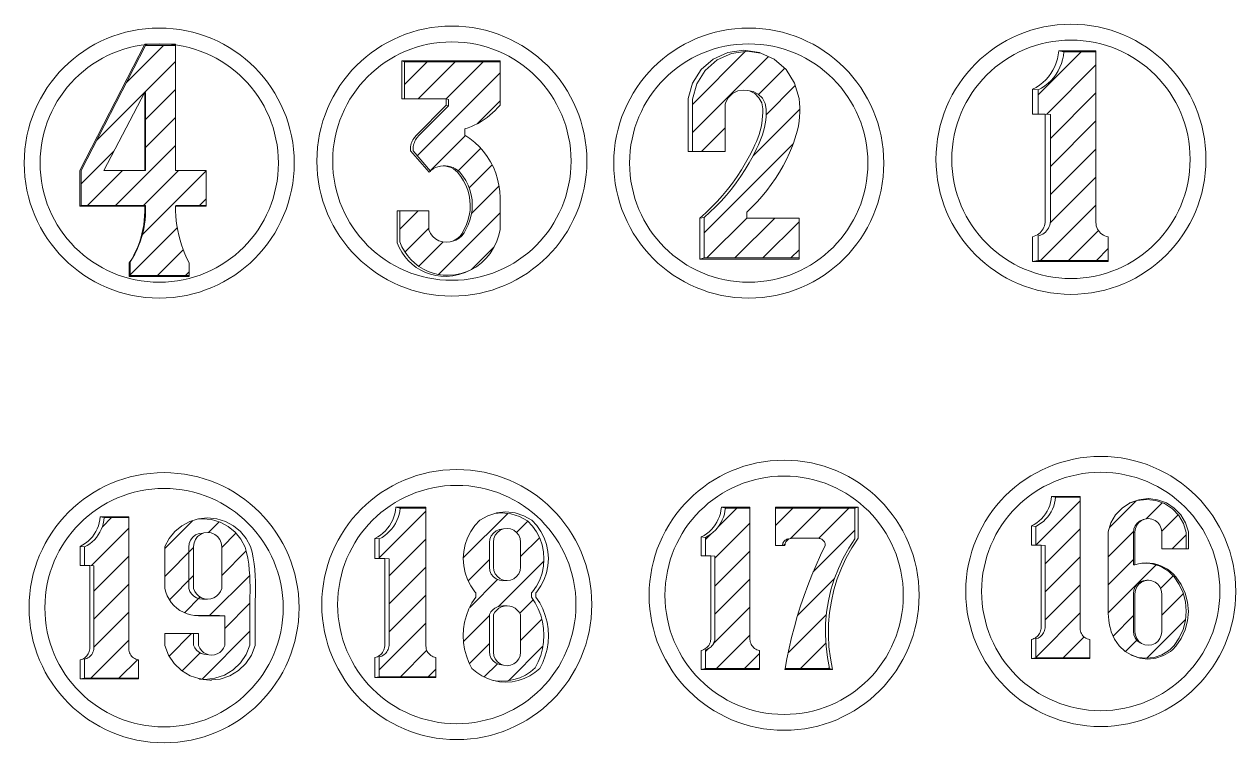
# Model space of a CAD drawing. Header units: inches. Extents: x 91 to 9019, y -381 to 2878.
# Drawn here: x 4712.1 to 4782.7, y 1392.8 to 1434.6 of the extents above; entities that cross this region are included whole.
import ezdxf

# ---------------------------------------------------------------- set-up
doc = ezdxf.new("R2010")
doc.units = ezdxf.units.IN
doc.header["$MEASUREMENT"] = 0
pattern_1 = [(45, (4025.287, 1972.0265), (-0.8148213, 0.8148213), [])]
pattern_2 = [(45, (4025.287, 1972.0265), (-0.8148213, 0.8148213), [])]

msp = doc.modelspace()

# ---------------------------------------------------------------- hatches: boundary and pattern name
at = {"lineweight": 20}
h = msp.add_hatch(dxfattribs=at)
h.set_pattern_fill('ANSI31', color=256, scale=9.218651)
h.set_pattern_definition(pattern_1)
h.paths.add_polyline_path([(4720.946, 1433.358), (4719.205, 1433.358), (4715.466, 1426.077), (4715.466, 1424.035), (4719.205, 1424.035), (4719.205, 1423.729), (4719.199, 1423.468), (4719.18, 1423.207), (4719.149, 1422.947), (4719.105, 1422.689), (4719.049, 1422.434), (4718.98, 1422.182), (4718.899, 1421.933), (4718.806, 1421.688), (4718.701, 1421.449), (4718.585, 1421.214), (4718.458, 1420.986), (4718.319, 1420.764), (4718.319, 1419.977), (4721.741, 1419.977), (4721.741, 1420.704), (4721.617, 1420.961), (4721.503, 1421.223), (4721.399, 1421.489), (4721.306, 1421.759), (4721.223, 1422.033), (4721.15, 1422.309), (4721.089, 1422.588), (4721.038, 1422.869), (4720.999, 1423.152), (4720.97, 1423.436), (4720.953, 1423.721), (4720.946, 1424.035), (4722.735, 1424.035), (4722.735, 1426.069), (4720.946, 1426.069)])
h.paths.add_polyline_path([(4719.158, 1430.64), (4719.205, 1430.603), (4719.205, 1426.077), (4719.158, 1426.069), (4716.773, 1426.069)], flags=16)
h = msp.add_hatch(dxfattribs=at)
h.set_pattern_fill('ANSI31', color=256, scale=9.218651)
h.set_pattern_definition(pattern_1)
h.paths.add_polyline_path([(4757.245, 1423.302), (4754.207, 1423.302), (4754.207, 1423.659), (4754.517, 1423.955), (4754.814, 1424.264), (4755.099, 1424.584), (4755.37, 1424.916), (4755.628, 1425.259), (4755.871, 1425.612), (4756.099, 1425.975), (4756.313, 1426.346), (4756.51, 1426.727), (4756.692, 1427.115), (4756.858, 1427.51), (4756.914, 1427.664), (4757.008, 1427.912), (4757.088, 1428.164), (4757.156, 1428.42), (4757.21, 1428.68), (4757.25, 1428.942), (4757.277, 1429.205), (4757.29, 1429.47), (4757.289, 1429.735), (4757.274, 1429.999), (4757.245, 1430.262), (4756.99, 1431.159), (4756.491, 1431.946), (4755.789, 1432.56), (4755.027, 1432.91), (4754.23, 1433.026), (4753.317, 1432.893), (4752.478, 1432.508), (4751.783, 1431.9), (4751.288, 1431.12), (4751.035, 1430.232), (4751.044, 1429.309), (4751.044, 1427.185), (4752.946, 1427.185), (4752.946, 1429.977), (4753.125, 1430.313), (4753.371, 1430.554), (4753.679, 1430.707), (4754.019, 1430.76), (4754.23, 1430.725), (4754.359, 1430.707), (4754.364, 1430.705), (4754.567, 1430.673), (4754.872, 1430.521), (4755.116, 1430.283), (4755.276, 1429.982), (4755.336, 1429.647), (4755.337, 1429.431), (4755.327, 1429.216), (4755.306, 1429.002), (4755.275, 1428.788), (4755.234, 1428.577), (4755.182, 1428.367), (4755.121, 1428.161), (4755.049, 1427.957), (4754.968, 1427.757), (4754.878, 1427.562), (4754.777, 1427.338), (4754.569, 1426.926), (4754.347, 1426.522), (4754.109, 1426.127), (4753.857, 1425.741), (4753.59, 1425.365), (4753.31, 1424.999), (4753.016, 1424.643), (4752.709, 1424.299), (4752.389, 1423.967), (4752.057, 1423.647), (4751.714, 1423.339), (4751.714, 1420.988), (4757.245, 1420.988)])
h = msp.add_hatch(dxfattribs=at)
h.set_pattern_fill('ANSI31', color=256, scale=9.218651)
h.set_pattern_definition([(45, (4025.287, 1972.0265), (-0.8148213, 0.8148213), [])])
h.paths.add_polyline_path([(4775.053, 1422.276), (4774.963, 1422.319), (4774.878, 1422.372), (4774.8, 1422.435), (4774.73, 1422.507), (4774.669, 1422.586), (4774.618, 1422.672), (4774.578, 1422.764), (4774.549, 1422.86), (4774.531, 1422.958), (4774.525, 1423.058), (4774.525, 1432.984), (4772.662, 1432.984), (4772.635, 1432.752), (4772.587, 1432.523), (4772.52, 1432.299), (4772.434, 1432.082), (4772.329, 1431.874), (4772.207, 1431.675), (4772.067, 1431.488), (4771.912, 1431.313), (4771.743, 1431.152), (4771.56, 1431.007), (4771.365, 1430.878), (4771.16, 1430.767), (4771.16, 1429.361), (4771.565, 1429.361), (4771.874, 1429.339), (4771.874, 1423.098), (4771.861, 1423.001), (4771.838, 1422.906), (4771.805, 1422.815), (4771.763, 1422.727), (4771.712, 1422.644), (4771.652, 1422.568), (4771.584, 1422.497), (4771.51, 1422.435), (4771.429, 1422.38), (4771.344, 1422.334), (4771.253, 1422.298), (4771.16, 1422.271), (4771.16, 1420.843), (4775.246, 1420.843), (4775.246, 1422.224), (4775.148, 1422.244)])
h = msp.add_hatch(dxfattribs=at)
h.set_pattern_fill('ANSI31', color=256, scale=9.218651)
h.set_pattern_definition(pattern_1)
h.paths.add_polyline_path([(4739.84, 1432.405), (4734.278, 1432.405), (4734.278, 1430.25), (4736.704, 1430.25), (4736.835, 1430.212), (4736.835, 1429.847), (4735.119, 1428.114), (4735.012, 1427.99), (4734.965, 1427.923), (4734.923, 1427.853), (4734.886, 1427.78), (4734.855, 1427.704), (4734.828, 1427.627), (4734.807, 1427.548), (4734.791, 1427.467), (4734.777, 1427.304), (4734.778, 1427.222), (4735.787, 1426.047), (4735.82, 1426.079), (4735.946, 1426.17), (4736.083, 1426.243), (4736.23, 1426.296), (4736.382, 1426.329), (4736.538, 1426.34), (4736.671, 1426.34), (4736.825, 1426.329), (4736.976, 1426.297), (4737.121, 1426.244), (4737.257, 1426.172), (4737.382, 1426.082), (4737.493, 1425.975), (4737.681, 1425.744), (4737.843, 1425.495), (4737.979, 1425.23), (4738.086, 1424.953), (4738.164, 1424.666), (4738.211, 1424.372), (4738.228, 1424.075), (4738.214, 1423.778), (4738.168, 1423.484), (4738.093, 1423.197), (4737.988, 1422.919), (4737.854, 1422.653), (4737.759, 1422.456), (4737.627, 1422.283), (4737.461, 1422.14), (4737.271, 1422.033), (4737.143, 1421.991), (4736.933, 1421.924), (4736.713, 1421.902), (4736.494, 1421.924), (4736.284, 1421.991), (4736.091, 1422.098), (4735.924, 1422.242), (4735.79, 1422.418), (4735.694, 1422.616), (4735.694, 1423.723), (4734.009, 1423.723), (4734.009, 1421.922), (4734.129, 1421.642), (4734.277, 1421.375), (4734.452, 1421.125), (4734.652, 1420.894), (4734.875, 1420.685), (4735.117, 1420.5), (4735.378, 1420.341), (4735.653, 1420.209), (4735.941, 1420.106), (4736.238, 1420.034), (4736.54, 1419.992), (4736.845, 1419.982), (4737.213, 1420.012), (4737.574, 1420.085), (4737.925, 1420.198), (4738.185, 1420.315), (4738.463, 1420.482), (4738.759, 1420.709), (4739.026, 1420.968), (4739.263, 1421.256), (4739.465, 1421.569), (4739.629, 1421.903), (4739.755, 1422.254), (4739.84, 1422.616), (4739.84, 1424.501), (4739.824, 1424.864), (4739.778, 1425.224), (4739.701, 1425.579), (4739.594, 1425.926), (4739.457, 1426.262), (4739.292, 1426.586), (4739.101, 1426.894), (4738.883, 1427.184), (4738.642, 1427.456), (4738.378, 1427.705), (4738.093, 1427.931), (4737.791, 1428.132), (4737.791, 1428.501), (4737.989, 1428.566), (4738.184, 1428.642), (4738.375, 1428.727), (4738.561, 1428.822), (4738.742, 1428.925), (4738.919, 1429.038), (4739.089, 1429.159), (4739.253, 1429.288), (4739.411, 1429.425), (4739.561, 1429.57), (4739.704, 1429.722), (4739.84, 1429.881)])
h = msp.add_hatch(dxfattribs=at)
h.set_pattern_fill('ANSI31', color=256, scale=9.218651)
h.set_pattern_definition(pattern_2)
h.paths.add_polyline_path([(4774.017, 1398.829), (4773.947, 1398.862), (4773.882, 1398.903), (4773.822, 1398.951), (4773.768, 1399.007), (4773.722, 1399.068), (4773.682, 1399.134), (4773.651, 1399.205), (4773.629, 1399.278), (4773.615, 1399.354), (4773.61, 1399.431), (4773.61, 1407.071), (4772.177, 1407.071), (4772.155, 1406.893), (4772.119, 1406.717), (4772.067, 1406.545), (4772.001, 1406.378), (4771.92, 1406.217), (4771.826, 1406.064), (4771.718, 1405.92), (4771.599, 1405.785), (4771.469, 1405.662), (4771.328, 1405.55), (4771.178, 1405.451), (4771.02, 1405.365), (4771.02, 1404.282), (4771.332, 1404.282), (4771.57, 1404.265), (4771.57, 1399.461), (4771.56, 1399.387), (4771.542, 1399.314), (4771.517, 1399.244), (4771.484, 1399.176), (4771.445, 1399.113), (4771.399, 1399.053), (4771.347, 1398.999), (4771.29, 1398.951), (4771.227, 1398.909), (4771.161, 1398.874), (4771.092, 1398.846), (4771.02, 1398.825), (4771.02, 1397.726), (4774.166, 1397.726), (4774.166, 1398.789), (4774.09, 1398.804)])
h = msp.add_hatch(dxfattribs=at)
h.set_pattern_fill('ANSI31', color=256, scale=9.218651)
h.set_pattern_definition(pattern_2)
h.paths.add_polyline_path([(4779.071, 1402.431), (4778.924, 1402.592), (4778.762, 1402.738), (4778.586, 1402.867), (4778.399, 1402.978), (4778.201, 1403.07), (4777.995, 1403.142), (4777.783, 1403.194), (4777.568, 1403.224), (4777.35, 1403.233), (4777.2, 1403.224), (4777.008, 1403.194), (4776.795, 1403.138), (4776.706, 1403.131), (4776.706, 1405.019), (4776.732, 1405.219), (4776.81, 1405.406), (4776.933, 1405.566), (4777.093, 1405.689), (4777.279, 1405.766), (4777.375, 1405.799), (4777.577, 1405.826), (4777.779, 1405.799), (4777.968, 1405.721), (4778.13, 1405.597), (4778.254, 1405.435), (4778.332, 1405.247), (4778.359, 1405.044), (4778.359, 1404.073), (4779.787, 1404.073), (4779.787, 1405.019), (4779.627, 1405.538), (4779.352, 1406.006), (4778.978, 1406.399), (4778.523, 1406.696), (4778.012, 1406.88), (4777.48, 1406.943), (4777.473, 1406.943), (4776.933, 1406.88), (4776.472, 1406.713), (4776.05, 1406.438), (4775.671, 1406.041), (4775.394, 1405.568), (4775.232, 1405.044), (4775.232, 1400.503), (4775.236, 1400.309), (4775.249, 1400.115), (4775.271, 1399.921), (4775.301, 1399.729), (4775.339, 1399.539), (4775.385, 1399.35), (4775.42, 1399.234), (4775.603, 1398.799), (4775.874, 1398.412), (4776.221, 1398.092), (4776.568, 1397.887), (4776.983, 1397.749), (4777.448, 1397.7), (4777.913, 1397.749), (4778.356, 1397.896), (4778.759, 1398.134), (4778.884, 1398.25), (4779.071, 1398.44), (4779.377, 1398.884), (4779.603, 1399.375), (4779.741, 1399.897), (4779.787, 1400.435), (4779.741, 1400.973), (4779.603, 1401.495), (4779.377, 1401.986)])
h.paths.add_polyline_path([(4776.732, 1401.664), (4776.81, 1401.851), (4776.933, 1402.011), (4777.093, 1402.134), (4777.279, 1402.211), (4777.48, 1402.238), (4777.577, 1402.236), (4777.779, 1402.209), (4777.968, 1402.131), (4778.13, 1402.007), (4778.254, 1401.845), (4778.332, 1401.657), (4778.359, 1401.454), (4778.359, 1399.234), (4778.332, 1399.031), (4778.254, 1398.843), (4778.13, 1398.681), (4777.968, 1398.557), (4777.779, 1398.479), (4777.577, 1398.452), (4777.375, 1398.479), (4777.279, 1398.517), (4777.186, 1398.557), (4777.093, 1398.594), (4776.933, 1398.717), (4776.81, 1398.878), (4776.732, 1399.064), (4776.706, 1399.265), (4776.706, 1401.464)], flags=16)
h = msp.add_hatch(dxfattribs=at)
h.set_pattern_fill('ANSI31', color=256, scale=9.218651)
h.set_pattern_definition(pattern_2)
h.paths.add_polyline_path([(4735.955, 1397.778), (4735.882, 1397.813), (4735.813, 1397.856), (4735.75, 1397.906), (4735.694, 1397.964), (4735.645, 1398.029), (4735.603, 1398.098), (4735.571, 1398.172), (4735.547, 1398.25), (4735.533, 1398.329), (4735.528, 1398.41), (4735.528, 1406.433), (4734.022, 1406.433), (4734, 1406.245), (4733.962, 1406.06), (4733.907, 1405.879), (4733.838, 1405.704), (4733.753, 1405.535), (4733.654, 1405.375), (4733.541, 1405.223), (4733.416, 1405.082), (4733.279, 1404.952), (4733.131, 1404.835), (4732.974, 1404.731), (4732.808, 1404.641), (4732.808, 1403.504), (4733.135, 1403.504), (4733.385, 1403.486), (4733.385, 1398.442), (4733.375, 1398.364), (4733.356, 1398.288), (4733.329, 1398.213), (4733.295, 1398.143), (4733.254, 1398.076), (4733.206, 1398.014), (4733.151, 1397.957), (4733.091, 1397.906), (4733.026, 1397.862), (4732.956, 1397.825), (4732.883, 1397.796), (4732.808, 1397.774), (4732.808, 1396.62), (4736.111, 1396.62), (4736.111, 1397.736), (4736.031, 1397.752)])
h = msp.add_hatch(dxfattribs=at)
h.set_pattern_fill('ANSI31', color=256, scale=9.218651)
h.set_pattern_definition(pattern_2)
h.paths.add_polyline_path([(4741.677, 1401.509), (4741.724, 1401.56), (4741.96, 1401.899), (4742.149, 1402.266), (4742.286, 1402.655), (4742.369, 1403.06), (4742.397, 1403.472), (4742.369, 1403.884), (4742.286, 1404.288), (4742.149, 1404.677), (4741.96, 1405.045), (4741.724, 1405.383), (4741.444, 1405.687), (4740.979, 1405.948), (4740.471, 1406.109), (4739.941, 1406.163), (4739.54, 1406.122), (4739.132, 1405.992), (4738.662, 1405.729), (4738.38, 1405.422), (4738.141, 1405.081), (4737.95, 1404.71), (4737.812, 1404.316), (4737.728, 1403.908), (4737.699, 1403.492), (4737.728, 1403.076), (4737.812, 1402.668), (4737.95, 1402.274), (4738.141, 1401.903), (4738.38, 1401.562), (4738.427, 1401.51), (4738.427, 1401.255), (4738.21, 1400.92), (4738.029, 1400.564), (4737.886, 1400.191), (4737.783, 1399.805), (4737.72, 1399.41), (4737.699, 1399.011), (4737.72, 1398.612), (4737.783, 1398.217), (4737.886, 1397.831), (4738.029, 1397.458), (4738.21, 1397.102), (4738.487, 1396.869), (4738.791, 1396.672), (4739.118, 1396.516), (4739.434, 1396.412), (4739.583, 1396.383), (4739.941, 1396.36), (4740.299, 1396.383), (4740.652, 1396.451), (4740.992, 1396.563), (4741.316, 1396.718), (4741.618, 1396.913), (4741.892, 1397.144), (4742.071, 1397.497), (4742.213, 1397.866), (4742.315, 1398.248), (4742.377, 1398.639), (4742.397, 1399.034), (4742.377, 1399.43), (4742.315, 1399.82), (4742.213, 1400.203), (4742.071, 1400.572), (4741.892, 1400.925), (4741.677, 1401.257)])
h.paths.add_polyline_path([(4740.572, 1400.683), (4740.718, 1400.607), (4740.847, 1400.504), (4740.955, 1400.379), (4741.037, 1400.235), (4741.037, 1398.049), (4741.01, 1397.845), (4740.931, 1397.655), (4740.806, 1397.492), (4740.643, 1397.367), (4740.453, 1397.288), (4740.249, 1397.262), (4740.045, 1397.288), (4739.808, 1397.329), (4739.62, 1397.406), (4739.458, 1397.53), (4739.334, 1397.692), (4739.256, 1397.88), (4739.23, 1398.082), (4739.23, 1400.247), (4739.31, 1400.389), (4739.417, 1400.513), (4739.545, 1400.614), (4739.69, 1400.69), (4739.847, 1400.736), (4740.01, 1400.752), (4740.249, 1400.745), (4740.413, 1400.729)], flags=16)
h.paths.add_polyline_path([(4740.453, 1402.243), (4740.249, 1402.216), (4740.01, 1402.208), (4739.808, 1402.235), (4739.62, 1402.313), (4739.458, 1402.437), (4739.334, 1402.598), (4739.256, 1402.787), (4739.23, 1402.988), (4739.23, 1404.431), (4739.256, 1404.633), (4739.334, 1404.821), (4739.458, 1404.983), (4739.62, 1405.107), (4739.808, 1405.185), (4740.045, 1405.222), (4740.249, 1405.249), (4740.453, 1405.222), (4740.643, 1405.143), (4740.806, 1405.018), (4740.931, 1404.855), (4741.01, 1404.665), (4741.037, 1404.461), (4741.037, 1403.004), (4741.01, 1402.8), (4740.931, 1402.61), (4740.806, 1402.447), (4740.643, 1402.322)], flags=16)
h = msp.add_hatch(dxfattribs=at)
h.set_pattern_fill('ANSI31', color=256, scale=9.218651)
h.set_pattern_definition(pattern_2)
h.paths.add_polyline_path([(4754.797, 1398.195), (4754.727, 1398.228), (4754.662, 1398.269), (4754.602, 1398.317), (4754.548, 1398.372), (4754.501, 1398.434), (4754.462, 1398.5), (4754.431, 1398.57), (4754.408, 1398.644), (4754.395, 1398.72), (4754.39, 1398.797), (4754.39, 1406.437), (4752.956, 1406.437), (4752.935, 1406.259), (4752.899, 1406.083), (4752.847, 1405.911), (4752.781, 1405.744), (4752.7, 1405.583), (4752.606, 1405.43), (4752.498, 1405.286), (4752.379, 1405.151), (4752.248, 1405.028), (4752.108, 1404.916), (4751.958, 1404.817), (4751.8, 1404.731), (4751.8, 1403.648), (4752.112, 1403.648), (4752.349, 1403.631), (4752.349, 1398.827), (4752.339, 1398.753), (4752.322, 1398.68), (4752.296, 1398.61), (4752.264, 1398.542), (4752.224, 1398.478), (4752.179, 1398.419), (4752.127, 1398.365), (4752.069, 1398.317), (4752.007, 1398.275), (4751.941, 1398.24), (4751.872, 1398.212), (4751.8, 1398.191), (4751.8, 1397.092), (4754.945, 1397.092), (4754.945, 1398.155), (4754.87, 1398.17)])
h = msp.add_hatch(dxfattribs=at)
h.set_pattern_fill('ANSI31', color=256, scale=9.218651)
h.set_pattern_definition(pattern_2)
h.paths.add_polyline_path([(4758.852, 1400.376), (4758.956, 1401.029), (4759.105, 1401.673), (4759.3, 1402.305), (4759.538, 1402.922), (4759.819, 1403.52), (4760.141, 1404.097), (4760.503, 1404.651), (4760.503, 1406.437), (4755.87, 1406.437), (4755.87, 1404.261), (4756.282, 1404.261), (4756.286, 1404.319), (4756.321, 1404.422), (4756.381, 1404.512), (4756.462, 1404.583), (4756.56, 1404.631), (4756.586, 1404.637), (4756.535, 1404.619), (4756.487, 1404.595), (4756.442, 1404.565), (4756.401, 1404.53), (4756.366, 1404.489), (4756.336, 1404.444), (4756.312, 1404.396), (4756.295, 1404.345), (4756.284, 1404.292), (4756.282, 1404.261), (4756.425, 1404.261), (4756.431, 1404.343), (4756.466, 1404.447), (4756.527, 1404.538), (4756.609, 1404.61), (4756.707, 1404.658), (4756.787, 1404.674), (4756.842, 1404.678), (4758.399, 1404.678), (4758.496, 1404.658), (4758.594, 1404.61), (4758.675, 1404.537), (4758.735, 1404.446), (4758.769, 1404.343), (4758.773, 1404.261), (4758.498, 1403.689), (4758.237, 1403.111), (4757.99, 1402.526), (4757.757, 1401.936), (4757.539, 1401.34), (4757.335, 1400.739), (4757.146, 1400.133), (4756.972, 1399.522), (4756.813, 1398.908), (4756.669, 1398.29), (4756.539, 1397.669), (4756.434, 1397.092), (4759.028, 1397.092), (4758.9, 1397.74), (4758.819, 1398.396), (4758.783, 1399.057), (4758.795, 1399.718)])
h = msp.add_hatch(dxfattribs=at)
h.set_pattern_fill('ANSI31', color=256, scale=9.218651)
h.set_pattern_definition(pattern_2)
h.paths.add_polyline_path([(4718.647, 1397.64), (4718.577, 1397.673), (4718.512, 1397.714), (4718.452, 1397.763), (4718.398, 1397.818), (4718.351, 1397.879), (4718.312, 1397.946), (4718.281, 1398.016), (4718.258, 1398.09), (4718.245, 1398.166), (4718.24, 1398.243), (4718.24, 1405.883), (4716.806, 1405.883), (4716.785, 1405.704), (4716.749, 1405.528), (4716.697, 1405.356), (4716.631, 1405.189), (4716.55, 1405.029), (4716.456, 1404.875), (4716.348, 1404.731), (4716.229, 1404.597), (4716.098, 1404.473), (4715.958, 1404.361), (4715.808, 1404.262), (4715.65, 1404.176), (4715.65, 1403.094), (4715.962, 1403.094), (4716.199, 1403.077), (4716.199, 1398.273), (4716.19, 1398.199), (4716.172, 1398.126), (4716.147, 1398.055), (4716.114, 1397.988), (4716.075, 1397.924), (4716.029, 1397.865), (4715.977, 1397.811), (4715.919, 1397.763), (4715.857, 1397.721), (4715.791, 1397.685), (4715.722, 1397.657), (4715.65, 1397.637), (4715.65, 1396.537), (4718.795, 1396.537), (4718.795, 1397.6), (4718.72, 1397.616)])
h = msp.add_hatch(dxfattribs=at)
h.set_pattern_fill('ANSI31', color=256, scale=9.218651)
h.set_pattern_definition(pattern_2)
h.paths.add_polyline_path([(4725.276, 1401.143), (4725.283, 1401.267), (4725.292, 1401.572), (4725.294, 1401.877), (4725.288, 1402.182), (4725.274, 1402.487), (4725.249, 1402.845), (4725.211, 1403.179), (4725.157, 1403.511), (4725.089, 1403.841), (4725.005, 1404.166), (4724.757, 1404.628), (4724.424, 1405.033), (4724.018, 1405.366), (4723.555, 1405.612), (4723.053, 1405.764), (4722.531, 1405.816), (4722.217, 1405.785), (4721.788, 1405.655), (4721.321, 1405.406), (4720.911, 1405.07), (4720.575, 1404.661), (4720.324, 1404.195), (4720.324, 1401.759), (4720.385, 1401.539), (4720.47, 1401.328), (4720.578, 1401.127), (4720.708, 1400.941), (4720.859, 1400.77), (4721.028, 1400.617), (4721.213, 1400.484), (4721.412, 1400.373), (4721.622, 1400.285), (4721.841, 1400.221), (4722.065, 1400.183), (4722.101, 1400.181), (4723.518, 1400.181), (4723.819, 1400.17), (4723.819, 1398.435), (4723.751, 1398.282), (4723.652, 1398.146), (4723.528, 1398.033), (4723.382, 1397.949), (4723.223, 1397.898), (4723.056, 1397.88), (4722.889, 1397.898), (4722.597, 1397.93), (4722.439, 1397.982), (4722.295, 1398.065), (4722.172, 1398.176), (4722.074, 1398.311), (4722.007, 1398.463), (4722.007, 1399.129), (4720.324, 1399.129), (4720.324, 1398.435), (4720.541, 1397.884), (4720.872, 1397.392), (4721.301, 1396.983), (4721.808, 1396.677), (4722.302, 1396.51), (4722.667, 1396.47), (4723.25, 1396.534), (4723.806, 1396.722), (4724.308, 1397.025), (4724.733, 1397.43), (4725.061, 1397.917), (4725.276, 1398.463)])
h.paths.add_polyline_path([(4723.469, 1401.438), (4723.335, 1401.313), (4723.178, 1401.219), (4723.004, 1401.161), (4722.822, 1401.141), (4722.64, 1401.161), (4722.466, 1401.219), (4722.309, 1401.313), (4722.175, 1401.438), (4722.071, 1401.589), (4722.002, 1401.759), (4722.002, 1404.195), (4722.03, 1404.407), (4722.112, 1404.605), (4722.242, 1404.774), (4722.412, 1404.905), (4722.61, 1404.987), (4722.822, 1405.015), (4723.034, 1404.987), (4723.232, 1404.905), (4723.402, 1404.774), (4723.532, 1404.605), (4723.614, 1404.407), (4723.642, 1404.195), (4723.642, 1401.759), (4723.572, 1401.589)], flags=16)

# ---------------------------------------------------------------- linework, layer by layer
for p, q in [((4719.205, 1433.358), (4720.946, 1433.358)), ((4734.121, 1432.464), (4734.121, 1430.25)), ((4734.278, 1432.405), (4734.278, 1430.25)), ((4719.158, 1426.069), (4719.158, 1430.64)), ((4734.121, 1430.25), (4734.278, 1430.25)), ((4734.278, 1430.25), (4736.704, 1430.25)), ((4736.704, 1430.25), (4736.835, 1430.212)), ((4736.835, 1430.212), (4736.835, 1429.847)), ((4771.16, 1430.767), (4771.16, 1429.361)), ((4737.143, 1421.991), (4736.933, 1421.924)), ((4771.16, 1420.843), (4775.246, 1420.843)), ((4777.375, 1405.799), (4777.577, 1405.826)), ((4771.02, 1405.365), (4771.02, 1404.282)), ((4715.65, 1404.176), (4715.65, 1403.094)), ((4732.808, 1404.641), (4732.808, 1403.504)), ((4751.8, 1404.731), (4751.8, 1403.648)), ((4740.085, 1400.729), (4739.926, 1400.683)), ((4740.249, 1400.745), (4740.085, 1400.729)), ((4771.02, 1397.726), (4774.166, 1397.726)), ((4751.8, 1397.092), (4754.945, 1397.092)), ((4756.434, 1397.092), (4759.028, 1397.092)), ((4715.65, 1396.537), (4718.795, 1396.537)), ((4732.808, 1396.62), (4736.111, 1396.62))]:
    msp.add_line(p, q, dxfattribs=at)
for points in [[(4715.382, 1424.007), (4715.382, 1426.069), (4719.158, 1433.422)], [(4720.946, 1424.007), (4722.735, 1424.007), (4722.735, 1424.035), (4722.735, 1426.069), (4720.946, 1426.069), (4720.946, 1433.358), (4720.946, 1433.422), (4719.158, 1433.422), (4719.205, 1433.358), (4715.466, 1426.077), (4715.466, 1424.035)], [(4750.801, 1427.185), (4750.801, 1429.33), (4750.792, 1430.262), (4751.048, 1431.159), (4751.547, 1431.946), (4752.249, 1432.56), (4753.096, 1432.95), (4754.019, 1433.083), (4754.942, 1432.95), (4755.027, 1432.91), (4755.789, 1432.56), (4756.491, 1431.946), (4756.99, 1431.159), (4757.245, 1430.262), (4757.274, 1429.999), (4757.289, 1429.735), (4757.29, 1429.47), (4757.277, 1429.205), (4757.25, 1428.942), (4757.21, 1428.68), (4757.156, 1428.42), (4757.088, 1428.164), (4757.008, 1427.912), (4756.914, 1427.664), (4756.858, 1427.51), (4756.692, 1427.115), (4756.51, 1426.727), (4756.313, 1426.346), (4756.099, 1425.975), (4755.871, 1425.612), (4755.628, 1425.259), (4755.37, 1424.916), (4755.099, 1424.584), (4754.814, 1424.264), (4754.517, 1423.955), (4754.207, 1423.659), (4754.207, 1423.302), (4757.245, 1423.302), (4757.245, 1420.988), (4757.245, 1420.927), (4751.477, 1420.927)], [(4751.044, 1427.185), (4751.044, 1429.309), (4751.035, 1430.232), (4751.288, 1431.12), (4751.783, 1431.9), (4752.478, 1432.508), (4753.317, 1432.893), (4754.23, 1433.026), (4755.027, 1432.91)], [(4770.844, 1420.781), (4775.246, 1420.781), (4775.246, 1420.843), (4775.246, 1422.224), (4775.148, 1422.244), (4775.053, 1422.276), (4774.963, 1422.319), (4774.878, 1422.372), (4774.8, 1422.435), (4774.73, 1422.507), (4774.669, 1422.586), (4774.618, 1422.672), (4774.578, 1422.764), (4774.549, 1422.86), (4774.531, 1422.958), (4774.525, 1423.058), (4774.525, 1432.984), (4774.525, 1433.042), (4772.361, 1433.042), (4772.334, 1432.808), (4772.286, 1432.577), (4772.218, 1432.351), (4772.131, 1432.132), (4772.025, 1431.921), (4771.901, 1431.72), (4771.761, 1431.531), (4771.604, 1431.354), (4771.433, 1431.192), (4771.248, 1431.046), (4771.051, 1430.916), (4770.844, 1430.803), (4770.844, 1429.361), (4771.16, 1429.361), (4771.565, 1429.361), (4771.565, 1423.058), (4771.552, 1422.961), (4771.529, 1422.865), (4771.496, 1422.773), (4771.453, 1422.684), (4771.401, 1422.601), (4771.341, 1422.523), (4771.273, 1422.452), (4771.198, 1422.389), (4771.116, 1422.334), (4771.03, 1422.288), (4770.939, 1422.251), (4770.844, 1422.224), (4770.844, 1420.781), (4771.16, 1420.843), (4771.16, 1422.271), (4771.253, 1422.298), (4771.344, 1422.334), (4771.429, 1422.38), (4771.51, 1422.435), (4771.584, 1422.497), (4771.652, 1422.568), (4771.712, 1422.644), (4771.763, 1422.727), (4771.805, 1422.815), (4771.838, 1422.906), (4771.861, 1423.001), (4771.874, 1423.098), (4771.874, 1429.339), (4771.565, 1429.361)], [(4770.844, 1430.803), (4771.16, 1430.767), (4771.365, 1430.878), (4771.56, 1431.007), (4771.743, 1431.152), (4771.912, 1431.313), (4772.067, 1431.488), (4772.207, 1431.675), (4772.329, 1431.874), (4772.434, 1432.082), (4772.52, 1432.299), (4772.587, 1432.523), (4772.635, 1432.752), (4772.662, 1432.984)], [(4772.361, 1433.042), (4772.662, 1432.984), (4774.525, 1432.984)], [(4738.759, 1420.709), (4739.026, 1420.968), (4739.263, 1421.256), (4739.465, 1421.569), (4739.629, 1421.903), (4739.755, 1422.254), (4739.84, 1422.616), (4739.84, 1424.501), (4739.824, 1424.864), (4739.778, 1425.224), (4739.701, 1425.579), (4739.594, 1425.926), (4739.457, 1426.262), (4739.292, 1426.586), (4739.101, 1426.894), (4738.883, 1427.184), (4738.642, 1427.456), (4738.378, 1427.705), (4738.093, 1427.931), (4737.791, 1428.132), (4737.791, 1428.501), (4737.989, 1428.566), (4738.184, 1428.642), (4738.375, 1428.727), (4738.561, 1428.822), (4738.742, 1428.925), (4738.919, 1429.038), (4739.089, 1429.159), (4739.253, 1429.288), (4739.411, 1429.425), (4739.561, 1429.57), (4739.704, 1429.722), (4739.84, 1429.881), (4739.84, 1432.405)], [(4736.704, 1430.25), (4736.704, 1429.881), (4736.835, 1429.847), (4735.119, 1428.114), (4735.012, 1427.99), (4734.965, 1427.923), (4734.923, 1427.853), (4734.886, 1427.78), (4734.855, 1427.704), (4734.828, 1427.627), (4734.807, 1427.548), (4734.791, 1427.467), (4734.777, 1427.304), (4734.778, 1427.222), (4735.787, 1426.047)], [(4750.801, 1427.185), (4751.044, 1427.185), (4752.946, 1427.185), (4752.946, 1429.915), (4752.963, 1430.01), (4753.125, 1430.313), (4753.371, 1430.554), (4753.679, 1430.707), (4754.019, 1430.76), (4754.23, 1430.725), (4754.359, 1430.707), (4754.364, 1430.705)], [(4754.913, 1430.313), (4755.074, 1430.01), (4755.136, 1429.671), (4755.136, 1429.454), (4755.126, 1429.236), (4755.105, 1429.019), (4755.074, 1428.804), (4755.032, 1428.59), (4754.98, 1428.379), (4754.918, 1428.17), (4754.846, 1427.965), (4754.764, 1427.763), (4754.672, 1427.566), (4754.57, 1427.34), (4754.361, 1426.924), (4754.136, 1426.516), (4753.896, 1426.117), (4753.641, 1425.727), (4753.372, 1425.347), (4753.089, 1424.977), (4752.792, 1424.618), (4752.482, 1424.271), (4752.159, 1423.935), (4751.824, 1423.612), (4751.477, 1423.302), (4751.477, 1420.927), (4751.714, 1420.988), (4757.245, 1420.988)], [(4754.913, 1430.313), (4754.666, 1430.554), (4754.364, 1430.705), (4754.567, 1430.673), (4754.872, 1430.521), (4755.116, 1430.283), (4755.276, 1429.982), (4755.336, 1429.647), (4755.337, 1429.431), (4755.327, 1429.216), (4755.306, 1429.002), (4755.275, 1428.788), (4755.234, 1428.577), (4755.182, 1428.367), (4755.121, 1428.161), (4755.049, 1427.957), (4754.968, 1427.757), (4754.878, 1427.562), (4754.777, 1427.338), (4754.569, 1426.926), (4754.347, 1426.522), (4754.109, 1426.127), (4753.857, 1425.741), (4753.59, 1425.365), (4753.31, 1424.999), (4753.016, 1424.643), (4752.709, 1424.299), (4752.389, 1423.967), (4752.057, 1423.647), (4751.714, 1423.339)], [(4736.704, 1429.881), (4734.971, 1428.132), (4734.863, 1428.006), (4734.815, 1427.938), (4734.773, 1427.867), (4734.736, 1427.794), (4734.703, 1427.717), (4734.677, 1427.639), (4734.655, 1427.559), (4734.64, 1427.478), (4734.625, 1427.313), (4734.626, 1427.231), (4735.708, 1425.971), (4735.787, 1426.047), (4735.82, 1426.079), (4735.946, 1426.17), (4736.083, 1426.243), (4736.23, 1426.296), (4736.382, 1426.329), (4736.538, 1426.34)], [(4719.158, 1424.007), (4715.382, 1424.007), (4715.466, 1424.035), (4719.205, 1424.035)], [(4722.735, 1424.035), (4720.976, 1424.035), (4720.946, 1424.007), (4720.953, 1423.721), (4720.97, 1423.436), (4720.999, 1423.152), (4721.038, 1422.869), (4721.089, 1422.588), (4721.15, 1422.309), (4721.223, 1422.033), (4721.306, 1421.759), (4721.399, 1421.489), (4721.503, 1421.223), (4721.617, 1420.961), (4721.741, 1420.704), (4721.741, 1419.977), (4721.741, 1419.909), (4718.264, 1419.909), (4718.264, 1420.704), (4718.403, 1420.928), (4718.532, 1421.159), (4718.65, 1421.395), (4718.755, 1421.637), (4718.849, 1421.884), (4718.931, 1422.136), (4719, 1422.39), (4719.057, 1422.648), (4719.102, 1422.909), (4719.133, 1423.171), (4719.152, 1423.434), (4719.158, 1423.698)], [(4719.158, 1423.698), (4719.158, 1424.007), (4719.205, 1424.035), (4719.205, 1423.729), (4719.199, 1423.468), (4719.18, 1423.207), (4719.149, 1422.947), (4719.105, 1422.689), (4719.049, 1422.434), (4718.98, 1422.182), (4718.899, 1421.933), (4718.806, 1421.688), (4718.701, 1421.449), (4718.585, 1421.214), (4718.458, 1420.986), (4718.319, 1420.764), (4718.319, 1419.977)], [(4736.933, 1421.924), (4736.713, 1421.902), (4736.494, 1421.924), (4736.284, 1421.991), (4736.091, 1422.098), (4735.924, 1422.242), (4735.79, 1422.418), (4735.694, 1422.616), (4735.694, 1423.723), (4734.009, 1423.723), (4733.849, 1423.723), (4733.849, 1421.878), (4733.971, 1421.595), (4734.121, 1421.326), (4734.297, 1421.073), (4734.499, 1420.84), (4734.724, 1420.629), (4734.969, 1420.442), (4735.232, 1420.281), (4735.51, 1420.148), (4735.8, 1420.045), (4736.1, 1419.972), (4736.405, 1419.929), (4736.713, 1419.919), (4737.085, 1419.95), (4737.45, 1420.023), (4737.805, 1420.137), (4738.144, 1420.291), (4738.185, 1420.315), (4738.463, 1420.482), (4738.759, 1420.709)], [(4734.009, 1423.723), (4734.009, 1421.922), (4734.129, 1421.642), (4734.277, 1421.375), (4734.452, 1421.125), (4734.652, 1420.894), (4734.875, 1420.685), (4735.117, 1420.5), (4735.378, 1420.341), (4735.653, 1420.209), (4735.941, 1420.106), (4736.238, 1420.034), (4736.54, 1419.992), (4736.845, 1419.982), (4737.213, 1420.012), (4737.574, 1420.085), (4737.925, 1420.198), (4738.185, 1420.315)], [(4751.477, 1423.302), (4751.714, 1423.339), (4751.714, 1420.988)], [(4718.264, 1419.909), (4718.319, 1419.977), (4721.741, 1419.977)], [(4770.777, 1397.678), (4774.166, 1397.678), (4774.166, 1397.726), (4774.166, 1398.789), (4774.09, 1398.804), (4774.017, 1398.829), (4773.947, 1398.862), (4773.882, 1398.903), (4773.822, 1398.951), (4773.768, 1399.007), (4773.722, 1399.068), (4773.682, 1399.134), (4773.651, 1399.205), (4773.629, 1399.278), (4773.615, 1399.354), (4773.61, 1399.431), (4773.61, 1407.071), (4773.61, 1407.116), (4771.945, 1407.116), (4771.924, 1406.936), (4771.887, 1406.758), (4771.834, 1406.584), (4771.767, 1406.415), (4771.686, 1406.253), (4771.591, 1406.099), (4771.482, 1405.953), (4771.362, 1405.817), (4771.23, 1405.692), (4771.088, 1405.58), (4770.936, 1405.479), (4770.777, 1405.393), (4770.777, 1404.282), (4771.02, 1404.282), (4771.332, 1404.282), (4771.332, 1399.431), (4771.322, 1399.356), (4771.304, 1399.283), (4771.278, 1399.211), (4771.246, 1399.143), (4771.206, 1399.079), (4771.159, 1399.019), (4771.107, 1398.965), (4771.049, 1398.916), (4770.986, 1398.873), (4770.92, 1398.838), (4770.85, 1398.81), (4770.777, 1398.789), (4770.777, 1397.678), (4771.02, 1397.726), (4771.02, 1398.825), (4771.092, 1398.846), (4771.161, 1398.874), (4771.227, 1398.909), (4771.29, 1398.951), (4771.347, 1398.999), (4771.399, 1399.053), (4771.445, 1399.113), (4771.484, 1399.176), (4771.517, 1399.244), (4771.542, 1399.314), (4771.56, 1399.387), (4771.57, 1399.461), (4771.57, 1404.265), (4771.332, 1404.282)], [(4770.777, 1405.393), (4771.02, 1405.365), (4771.178, 1405.451), (4771.328, 1405.55), (4771.469, 1405.662), (4771.599, 1405.785), (4771.718, 1405.92), (4771.826, 1406.064), (4771.92, 1406.217), (4772.001, 1406.378), (4772.067, 1406.545), (4772.119, 1406.717), (4772.155, 1406.893), (4772.177, 1407.071)], [(4771.945, 1407.116), (4772.177, 1407.071), (4773.61, 1407.071)], [(4775.339, 1399.539), (4775.301, 1399.729), (4775.271, 1399.921), (4775.249, 1400.115), (4775.236, 1400.309), (4775.232, 1400.503), (4775.232, 1405.044), (4775.394, 1405.568), (4775.671, 1406.041), (4776.05, 1406.438), (4776.472, 1406.713), (4776.509, 1406.738), (4777.025, 1406.924), (4777.57, 1406.987), (4777.577, 1406.987), (4778.114, 1406.924), (4778.63, 1406.738), (4779.09, 1406.438)], [(4776.472, 1406.713), (4776.933, 1406.88), (4777.473, 1406.943), (4777.48, 1406.943), (4778.012, 1406.88), (4778.523, 1406.696), (4778.978, 1406.399), (4779.352, 1406.006), (4779.627, 1405.538), (4779.787, 1405.019), (4779.787, 1404.073)], [(4732.553, 1396.57), (4736.111, 1396.57), (4736.111, 1396.62), (4736.111, 1397.736), (4736.031, 1397.752), (4735.955, 1397.778), (4735.882, 1397.813), (4735.813, 1397.856), (4735.75, 1397.906), (4735.694, 1397.964), (4735.645, 1398.029), (4735.603, 1398.098), (4735.571, 1398.172), (4735.547, 1398.25), (4735.533, 1398.329), (4735.528, 1398.41), (4735.528, 1406.433), (4735.528, 1406.479), (4733.779, 1406.479), (4733.757, 1406.29), (4733.718, 1406.103), (4733.663, 1405.921), (4733.593, 1405.744), (4733.507, 1405.573), (4733.407, 1405.411), (4733.293, 1405.258), (4733.167, 1405.116), (4733.028, 1404.985), (4732.879, 1404.866), (4732.72, 1404.761), (4732.553, 1404.67), (4732.553, 1403.504), (4732.808, 1403.504), (4733.135, 1403.504), (4733.135, 1398.41), (4733.125, 1398.331), (4733.106, 1398.254), (4733.079, 1398.179), (4733.045, 1398.108), (4733.003, 1398.04), (4732.954, 1397.978), (4732.899, 1397.92), (4732.838, 1397.869), (4732.773, 1397.825), (4732.703, 1397.787), (4732.629, 1397.758), (4732.553, 1397.736), (4732.553, 1396.57), (4732.808, 1396.62), (4732.808, 1397.774), (4732.883, 1397.796), (4732.956, 1397.825), (4733.026, 1397.862), (4733.091, 1397.906), (4733.151, 1397.957), (4733.206, 1398.014), (4733.254, 1398.076), (4733.295, 1398.143), (4733.329, 1398.213), (4733.356, 1398.288), (4733.375, 1398.364), (4733.385, 1398.442), (4733.385, 1403.486), (4733.135, 1403.504)], [(4732.553, 1404.67), (4732.808, 1404.641), (4732.974, 1404.731), (4733.131, 1404.835), (4733.279, 1404.952), (4733.416, 1405.082), (4733.541, 1405.223), (4733.654, 1405.375), (4733.753, 1405.535), (4733.838, 1405.704), (4733.907, 1405.879), (4733.962, 1406.06), (4734, 1406.245), (4734.022, 1406.433)], [(4733.779, 1406.479), (4734.022, 1406.433), (4735.528, 1406.433)], [(4738.427, 1401.255), (4738.427, 1401.51), (4738.38, 1401.562), (4738.141, 1401.903), (4737.95, 1402.274), (4737.812, 1402.668), (4737.728, 1403.076), (4737.699, 1403.492), (4737.728, 1403.908), (4737.812, 1404.316), (4737.95, 1404.71), (4738.141, 1405.081), (4738.38, 1405.422), (4738.662, 1405.729), (4739.132, 1405.992), (4739.54, 1406.122), (4739.645, 1406.155)], [(4739.434, 1396.412), (4739.583, 1396.383), (4739.941, 1396.36), (4740.299, 1396.383), (4740.652, 1396.451), (4740.992, 1396.563), (4741.316, 1396.718), (4741.618, 1396.913), (4741.892, 1397.144), (4742.071, 1397.497), (4742.213, 1397.866), (4742.315, 1398.248), (4742.377, 1398.639), (4742.397, 1399.034), (4742.377, 1399.43), (4742.315, 1399.82), (4742.213, 1400.203), (4742.071, 1400.572), (4741.892, 1400.925), (4741.677, 1401.257), (4741.677, 1401.509), (4741.724, 1401.56), (4741.96, 1401.899), (4742.149, 1402.266), (4742.286, 1402.655), (4742.369, 1403.06), (4742.397, 1403.472), (4742.369, 1403.884), (4742.286, 1404.288), (4742.149, 1404.677), (4741.96, 1405.045), (4741.724, 1405.383), (4741.444, 1405.687), (4740.979, 1405.948), (4740.471, 1406.109), (4739.941, 1406.163), (4739.54, 1406.122)], [(4741.932, 1401.255), (4741.932, 1401.51), (4741.98, 1401.562), (4742.219, 1401.903), (4742.409, 1402.274), (4742.548, 1402.668), (4742.632, 1403.076), (4742.66, 1403.492), (4742.632, 1403.908), (4742.548, 1404.316), (4742.409, 1404.71), (4742.219, 1405.081), (4741.98, 1405.422), (4741.697, 1405.729), (4741.228, 1405.992), (4740.715, 1406.155), (4740.18, 1406.21), (4739.645, 1406.155)], [(4751.557, 1397.044), (4754.945, 1397.044), (4754.945, 1397.092), (4754.945, 1398.155), (4754.87, 1398.17), (4754.797, 1398.195), (4754.727, 1398.228), (4754.662, 1398.269), (4754.602, 1398.317), (4754.548, 1398.372), (4754.501, 1398.434), (4754.462, 1398.5), (4754.431, 1398.57), (4754.408, 1398.644), (4754.395, 1398.72), (4754.39, 1398.797), (4754.39, 1406.437), (4754.39, 1406.482), (4752.725, 1406.482), (4752.703, 1406.302), (4752.666, 1406.124), (4752.614, 1405.95), (4752.547, 1405.781), (4752.466, 1405.619), (4752.37, 1405.465), (4752.262, 1405.319), (4752.142, 1405.183), (4752.01, 1405.058), (4751.868, 1404.945), (4751.716, 1404.845), (4751.557, 1404.759), (4751.557, 1403.648), (4751.8, 1403.648), (4752.112, 1403.648), (4752.112, 1398.797), (4752.102, 1398.722), (4752.084, 1398.648), (4752.058, 1398.577), (4752.025, 1398.509), (4751.986, 1398.445), (4751.939, 1398.385), (4751.887, 1398.33), (4751.829, 1398.282), (4751.766, 1398.239), (4751.699, 1398.204), (4751.629, 1398.175), (4751.557, 1398.155), (4751.557, 1397.044), (4751.8, 1397.092), (4751.8, 1398.191), (4751.872, 1398.212), (4751.941, 1398.24), (4752.007, 1398.275), (4752.069, 1398.317), (4752.127, 1398.365), (4752.179, 1398.419), (4752.224, 1398.478), (4752.264, 1398.542), (4752.296, 1398.61), (4752.322, 1398.68), (4752.339, 1398.753), (4752.349, 1398.827), (4752.349, 1403.631), (4752.112, 1403.648)], [(4751.557, 1404.759), (4751.8, 1404.731), (4751.958, 1404.817), (4752.108, 1404.916), (4752.248, 1405.028), (4752.379, 1405.151), (4752.498, 1405.286), (4752.606, 1405.43), (4752.7, 1405.583), (4752.781, 1405.744), (4752.847, 1405.911), (4752.899, 1406.083), (4752.935, 1406.259), (4752.956, 1406.437)], [(4752.725, 1406.482), (4752.956, 1406.437), (4754.39, 1406.437)], [(4760.689, 1406.482), (4760.503, 1406.437), (4755.87, 1406.437)], [(4760.503, 1406.437), (4760.503, 1404.651), (4760.141, 1404.097), (4759.819, 1403.52), (4759.538, 1402.922), (4759.3, 1402.305), (4759.105, 1401.673), (4758.956, 1401.029), (4758.852, 1400.376), (4758.795, 1399.718), (4758.783, 1399.057), (4758.819, 1398.396), (4758.9, 1397.74), (4759.028, 1397.092), (4759.199, 1397.044), (4759.071, 1397.699), (4758.988, 1398.362), (4758.953, 1399.029), (4758.964, 1399.696), (4759.022, 1400.361), (4759.127, 1401.021), (4759.278, 1401.671), (4759.474, 1402.309), (4759.715, 1402.932), (4759.998, 1403.536), (4760.324, 1404.119), (4760.689, 1404.678), (4760.689, 1406.482), (4755.87, 1406.482), (4755.87, 1406.437), (4755.87, 1404.261), (4756.282, 1404.261), (4756.425, 1404.261), (4756.429, 1404.316), (4756.44, 1404.369), (4756.457, 1404.421), (4756.481, 1404.47), (4756.511, 1404.515), (4756.547, 1404.556), (4756.588, 1404.592), (4756.634, 1404.622), (4756.682, 1404.646), (4756.734, 1404.664), (4756.787, 1404.674), (4756.842, 1404.678), (4758.362, 1404.678), (4758.417, 1404.674), (4758.47, 1404.663), (4758.521, 1404.646), (4758.569, 1404.622), (4758.614, 1404.591), (4758.655, 1404.555), (4758.69, 1404.514), (4758.72, 1404.469), (4758.743, 1404.42), (4758.76, 1404.369), (4758.77, 1404.315), (4758.773, 1404.261), (4758.498, 1403.689), (4758.237, 1403.111), (4757.99, 1402.526), (4757.757, 1401.936), (4757.539, 1401.34), (4757.335, 1400.739), (4757.146, 1400.133), (4756.972, 1399.522), (4756.813, 1398.908), (4756.669, 1398.29), (4756.539, 1397.669), (4756.434, 1397.092), (4756.425, 1397.044), (4759.199, 1397.044)], [(4777.577, 1405.826), (4777.779, 1405.799), (4777.968, 1405.721), (4778.13, 1405.597), (4778.254, 1405.435), (4778.332, 1405.247), (4778.359, 1405.044), (4778.359, 1404.073), (4779.787, 1404.073), (4779.907, 1404.073), (4779.907, 1405.044), (4779.745, 1405.568), (4779.468, 1406.041), (4779.09, 1406.438)], [(4715.407, 1396.49), (4718.795, 1396.49), (4718.795, 1396.537), (4718.795, 1397.6), (4718.72, 1397.616), (4718.647, 1397.64), (4718.577, 1397.673), (4718.512, 1397.714), (4718.452, 1397.763), (4718.398, 1397.818), (4718.351, 1397.879), (4718.312, 1397.946), (4718.281, 1398.016), (4718.258, 1398.09), (4718.245, 1398.166), (4718.24, 1398.243), (4718.24, 1405.883), (4718.24, 1405.928), (4716.575, 1405.928), (4716.553, 1405.747), (4716.517, 1405.57), (4716.464, 1405.396), (4716.397, 1405.227), (4716.316, 1405.065), (4716.221, 1404.91), (4716.112, 1404.764), (4715.992, 1404.629), (4715.86, 1404.504), (4715.718, 1404.391), (4715.566, 1404.291), (4715.407, 1404.204), (4715.407, 1403.094), (4715.65, 1403.094), (4715.962, 1403.094), (4715.962, 1398.243), (4715.952, 1398.168), (4715.934, 1398.094), (4715.908, 1398.023), (4715.876, 1397.955), (4715.836, 1397.89), (4715.789, 1397.831), (4715.737, 1397.776), (4715.679, 1397.727), (4715.616, 1397.685), (4715.55, 1397.649), (4715.479, 1397.621), (4715.407, 1397.6), (4715.407, 1396.49), (4715.65, 1396.537), (4715.65, 1397.637), (4715.722, 1397.657), (4715.791, 1397.685), (4715.857, 1397.721), (4715.919, 1397.763), (4715.977, 1397.811), (4716.029, 1397.865), (4716.075, 1397.924), (4716.114, 1397.988), (4716.147, 1398.055), (4716.172, 1398.126), (4716.19, 1398.199), (4716.199, 1398.273), (4716.199, 1403.077), (4715.962, 1403.094)], [(4715.407, 1404.204), (4715.65, 1404.176), (4715.808, 1404.262), (4715.958, 1404.361), (4716.098, 1404.473), (4716.229, 1404.597), (4716.348, 1404.731), (4716.456, 1404.875), (4716.55, 1405.029), (4716.631, 1405.189), (4716.697, 1405.356), (4716.749, 1405.528), (4716.785, 1405.704), (4716.806, 1405.883)], [(4716.575, 1405.928), (4716.806, 1405.883), (4718.24, 1405.883)], [(4721.788, 1405.655), (4721.321, 1405.406), (4720.911, 1405.07), (4720.575, 1404.661), (4720.324, 1404.195), (4720.324, 1401.759), (4720.385, 1401.539), (4720.47, 1401.328), (4720.578, 1401.127), (4720.708, 1400.941), (4720.859, 1400.77), (4721.028, 1400.617), (4721.213, 1400.484), (4721.412, 1400.373), (4721.622, 1400.285), (4721.841, 1400.221), (4722.065, 1400.183), (4722.101, 1400.181), (4722.293, 1400.17), (4723.819, 1400.17)], [(4721.788, 1405.655), (4722.217, 1405.785), (4722.295, 1405.808), (4722.822, 1405.86), (4723.349, 1405.808), (4723.856, 1405.655), (4724.323, 1405.406), (4724.733, 1405.07), (4725.07, 1404.661), (4725.32, 1404.195), (4725.405, 1403.866), (4725.474, 1403.533), (4725.528, 1403.198), (4725.567, 1402.861), (4725.592, 1402.499), (4725.606, 1402.191), (4725.612, 1401.883), (4725.61, 1401.575), (4725.601, 1401.266), (4725.594, 1401.141), (4725.594, 1398.435), (4725.377, 1397.884), (4725.046, 1397.392), (4724.617, 1396.983), (4724.11, 1396.677), (4723.548, 1396.487), (4723.056, 1396.433)], [(4722.302, 1396.51), (4722.667, 1396.47), (4723.25, 1396.534), (4723.806, 1396.722), (4724.308, 1397.025), (4724.733, 1397.43), (4725.061, 1397.917), (4725.276, 1398.463), (4725.276, 1401.143), (4725.283, 1401.267), (4725.292, 1401.572), (4725.294, 1401.877), (4725.288, 1402.182), (4725.274, 1402.487), (4725.249, 1402.845), (4725.211, 1403.179), (4725.157, 1403.511), (4725.089, 1403.841), (4725.005, 1404.166), (4724.757, 1404.628), (4724.424, 1405.033), (4724.018, 1405.366), (4723.555, 1405.612), (4723.053, 1405.764), (4722.531, 1405.816), (4722.217, 1405.785)], [(4722.531, 1404.978), (4722.321, 1404.951), (4722.125, 1404.869), (4721.957, 1404.74), (4721.828, 1404.572), (4721.747, 1404.377), (4721.719, 1404.166), (4721.719, 1401.754), (4721.788, 1401.586), (4721.89, 1401.437), (4722.023, 1401.313), (4722.179, 1401.22), (4722.351, 1401.162), (4722.531, 1401.143), (4722.822, 1401.141), (4723.004, 1401.161), (4723.178, 1401.219), (4723.335, 1401.313), (4723.469, 1401.438), (4723.572, 1401.589), (4723.642, 1401.759), (4723.642, 1404.195)], [(4723.642, 1404.195), (4723.614, 1404.407), (4723.532, 1404.605), (4723.402, 1404.774), (4723.232, 1404.905), (4723.034, 1404.987), (4722.822, 1405.015), (4722.61, 1404.987), (4722.412, 1404.905), (4722.242, 1404.774), (4722.112, 1404.605), (4722.03, 1404.407), (4722.002, 1404.195), (4722.002, 1401.759), (4722.071, 1401.589), (4722.175, 1401.438), (4722.309, 1401.313), (4722.466, 1401.219), (4722.64, 1401.161), (4722.822, 1401.141)], [(4740.045, 1405.222), (4739.855, 1405.143), (4739.692, 1405.018), (4739.567, 1404.855), (4739.488, 1404.665), (4739.461, 1404.461), (4739.461, 1403.004), (4739.488, 1402.8), (4739.567, 1402.61), (4739.692, 1402.447), (4739.855, 1402.322), (4740.045, 1402.243), (4740.249, 1402.216)], [(4776.795, 1403.138), (4776.706, 1403.131), (4776.706, 1405.019)], [(4778.995, 1398.209), (4779.184, 1398.401), (4779.493, 1398.85), (4779.721, 1399.345), (4779.86, 1399.872), (4779.907, 1400.416), (4779.86, 1400.959), (4779.721, 1401.486), (4779.493, 1401.982), (4779.184, 1402.431), (4779.035, 1402.594), (4778.872, 1402.741), (4778.694, 1402.871), (4778.505, 1402.984), (4778.305, 1403.077), (4778.098, 1403.15), (4777.884, 1403.202), (4777.666, 1403.232), (4777.446, 1403.241), (4777.226, 1403.228), (4777.2, 1403.224), (4777.008, 1403.194), (4776.795, 1403.138), (4776.795, 1405.044)], [(4756.639, 1404.647), (4756.586, 1404.637), (4756.535, 1404.619), (4756.487, 1404.595), (4756.442, 1404.565), (4756.401, 1404.53), (4756.366, 1404.489), (4756.336, 1404.444), (4756.312, 1404.396), (4756.295, 1404.345), (4756.284, 1404.292), (4756.282, 1404.261)], [(4776.568, 1397.887), (4776.983, 1397.749), (4777.448, 1397.7), (4777.913, 1397.749), (4778.356, 1397.896), (4778.759, 1398.134), (4778.884, 1398.25), (4779.071, 1398.44), (4779.377, 1398.884), (4779.603, 1399.375), (4779.741, 1399.897), (4779.787, 1400.435), (4779.741, 1400.973), (4779.603, 1401.495), (4779.377, 1401.986), (4779.071, 1402.431), (4778.924, 1402.592), (4778.762, 1402.738), (4778.586, 1402.867), (4778.399, 1402.978), (4778.201, 1403.07), (4777.995, 1403.142), (4777.783, 1403.194), (4777.568, 1403.224), (4777.35, 1403.233), (4777.2, 1403.224)], [(4777.186, 1398.557), (4777.024, 1398.681), (4776.9, 1398.843), (4776.822, 1399.031), (4776.795, 1399.234), (4776.795, 1401.454), (4776.822, 1401.657), (4776.9, 1401.845), (4777.024, 1402.007), (4777.186, 1402.131), (4777.375, 1402.209), (4777.577, 1402.236)], [(4738.427, 1401.255), (4738.21, 1400.92), (4738.029, 1400.564), (4737.886, 1400.191), (4737.783, 1399.805), (4737.72, 1399.41), (4737.699, 1399.011), (4737.72, 1398.612), (4737.783, 1398.217), (4737.886, 1397.831), (4738.029, 1397.458), (4738.21, 1397.102), (4738.487, 1396.869), (4738.791, 1396.672), (4739.118, 1396.516), (4739.434, 1396.412), (4739.462, 1396.402)], [(4739.462, 1396.402), (4739.818, 1396.333), (4740.18, 1396.31), (4740.541, 1396.333), (4740.897, 1396.402), (4741.241, 1396.516), (4741.568, 1396.672), (4741.873, 1396.869), (4742.15, 1397.102), (4742.331, 1397.458), (4742.474, 1397.831), (4742.577, 1398.217), (4742.639, 1398.612), (4742.66, 1399.011), (4742.639, 1399.41), (4742.577, 1399.805), (4742.474, 1400.191), (4742.331, 1400.564), (4742.15, 1400.92), (4741.932, 1401.255)], [(4739.926, 1400.683), (4739.78, 1400.607), (4739.65, 1400.504), (4739.543, 1400.379), (4739.461, 1400.235), (4739.461, 1398.049), (4739.488, 1397.845), (4739.567, 1397.655), (4739.692, 1397.492), (4739.855, 1397.367), (4740.045, 1397.288)], [(4723.056, 1397.88), (4723.223, 1397.898), (4723.382, 1397.949), (4723.528, 1398.033), (4723.652, 1398.146), (4723.751, 1398.282), (4723.819, 1398.435), (4723.819, 1400.17), (4723.518, 1400.181), (4722.101, 1400.181)], [(4722.959, 1396.423), (4722.37, 1396.487), (4722.302, 1396.51), (4721.808, 1396.677), (4721.301, 1396.983), (4720.872, 1397.392), (4720.541, 1397.884), (4720.324, 1398.435), (4720.324, 1399.129), (4722.007, 1399.129), (4722.293, 1399.129), (4722.293, 1398.435), (4722.361, 1398.282), (4722.459, 1398.146), (4722.584, 1398.033), (4722.729, 1397.949), (4722.889, 1397.898)], [(4723.056, 1397.88), (4722.889, 1397.898), (4722.597, 1397.93), (4722.439, 1397.982), (4722.295, 1398.065), (4722.172, 1398.176), (4722.074, 1398.311), (4722.007, 1398.463), (4722.007, 1399.129)], [(4778.995, 1398.209), (4778.869, 1398.092), (4778.462, 1397.852), (4778.014, 1397.704), (4777.545, 1397.653), (4777.075, 1397.704), (4776.627, 1397.852), (4776.568, 1397.887), (4776.221, 1398.092), (4775.874, 1398.412), (4775.603, 1398.799), (4775.42, 1399.234), (4775.385, 1399.35), (4775.339, 1399.539)]]:
    msp.add_lwpolyline(points, dxfattribs=at)
for points in [[(4734.278, 1432.405), (4739.84, 1432.405), (4739.84, 1432.464), (4734.121, 1432.464)], [(4716.773, 1426.069), (4719.158, 1430.64), (4719.205, 1430.603), (4719.205, 1426.077), (4719.158, 1426.069)], [(4736.825, 1426.329), (4736.671, 1426.34), (4736.538, 1426.34), (4736.693, 1426.329), (4736.846, 1426.296), (4736.992, 1426.243), (4737.13, 1426.17), (4737.256, 1426.079), (4737.368, 1425.971), (4737.557, 1425.738), (4737.721, 1425.486), (4737.858, 1425.219), (4737.967, 1424.939), (4738.045, 1424.649), (4738.093, 1424.352), (4738.11, 1424.053), (4738.096, 1423.753), (4738.05, 1423.456), (4737.974, 1423.166), (4737.867, 1422.885), (4737.733, 1422.616), (4737.637, 1422.418), (4737.503, 1422.242), (4737.336, 1422.098), (4737.143, 1421.991), (4737.271, 1422.033), (4737.461, 1422.14), (4737.627, 1422.283), (4737.759, 1422.456), (4737.854, 1422.653), (4737.988, 1422.919), (4738.093, 1423.197), (4738.168, 1423.484), (4738.214, 1423.778), (4738.228, 1424.075), (4738.211, 1424.372), (4738.164, 1424.666), (4738.086, 1424.953), (4737.979, 1425.23), (4737.843, 1425.495), (4737.681, 1425.744), (4737.493, 1425.975), (4737.382, 1426.082), (4737.257, 1426.172), (4737.121, 1426.244), (4736.976, 1426.297)], [(4776.795, 1405.044), (4776.822, 1405.247), (4776.9, 1405.435), (4777.024, 1405.597), (4777.186, 1405.721), (4777.375, 1405.799), (4777.279, 1405.766), (4777.093, 1405.689), (4776.933, 1405.566), (4776.81, 1405.406), (4776.732, 1405.219), (4776.706, 1405.019)], [(4739.808, 1402.235), (4739.62, 1402.313), (4739.458, 1402.437), (4739.334, 1402.598), (4739.256, 1402.787), (4739.23, 1402.988), (4739.23, 1404.431), (4739.256, 1404.633), (4739.334, 1404.821), (4739.458, 1404.983), (4739.62, 1405.107), (4739.808, 1405.185), (4740.045, 1405.222), (4740.249, 1405.249), (4740.453, 1405.222), (4740.643, 1405.143), (4740.806, 1405.018), (4740.931, 1404.855), (4741.01, 1404.665), (4741.037, 1404.461), (4741.037, 1403.004), (4741.01, 1402.8), (4740.931, 1402.61), (4740.806, 1402.447), (4740.643, 1402.322), (4740.453, 1402.243), (4740.249, 1402.216), (4740.01, 1402.208)], [(4778.13, 1398.681), (4777.968, 1398.557), (4777.779, 1398.479), (4777.577, 1398.452), (4777.375, 1398.479), (4777.279, 1398.517), (4777.186, 1398.557), (4777.093, 1398.594), (4776.933, 1398.717), (4776.81, 1398.878), (4776.732, 1399.064), (4776.706, 1399.265), (4776.706, 1401.464), (4776.732, 1401.664), (4776.81, 1401.851), (4776.933, 1402.011), (4777.093, 1402.134), (4777.279, 1402.211), (4777.48, 1402.238), (4777.577, 1402.236), (4777.779, 1402.209), (4777.968, 1402.131), (4778.13, 1402.007), (4778.254, 1401.845), (4778.332, 1401.657), (4778.359, 1401.454), (4778.359, 1399.234), (4778.332, 1399.031), (4778.254, 1398.843)], [(4740.806, 1397.492), (4740.931, 1397.655), (4741.01, 1397.845), (4741.037, 1398.049), (4741.037, 1400.235), (4740.955, 1400.379), (4740.847, 1400.504), (4740.718, 1400.607), (4740.572, 1400.683), (4740.413, 1400.729), (4740.249, 1400.745), (4740.01, 1400.752), (4739.847, 1400.736), (4739.69, 1400.69), (4739.545, 1400.614), (4739.417, 1400.513), (4739.31, 1400.389), (4739.23, 1400.247), (4739.23, 1398.082), (4739.256, 1397.88), (4739.334, 1397.692), (4739.458, 1397.53), (4739.62, 1397.406), (4739.808, 1397.329), (4740.045, 1397.288), (4740.249, 1397.262), (4740.453, 1397.288), (4740.643, 1397.367)], [(4723.056, 1396.423), (4723.056, 1396.433), (4722.959, 1396.423)]]:
    msp.add_lwpolyline(points, close=True, dxfattribs=at)
for centre, radius in [((4720.005, 1426.511), 7.858), ((4737.039, 1426.624), 7.858), ((4754.319, 1426.51), 7.858), ((4773.075, 1426.73), 7.858), ((4773.075, 1426.73), 6.936), ((4720.005, 1426.511), 6.936), ((4737.039, 1426.624), 6.936), ((4754.319, 1426.51), 6.936), ((4756.378, 1401.363), 7.858), ((4774.808, 1401.583), 7.858), ((4720.285, 1400.638), 7.858), ((4737.325, 1400.822), 7.858), ((4756.378, 1401.363), 6.936), ((4774.808, 1401.583), 6.936), ((4720.285, 1400.638), 6.936), ((4737.325, 1400.822), 6.936)]:
    msp.add_circle(centre, radius, dxfattribs=at)

doc.saveas('drawing.dxf')
